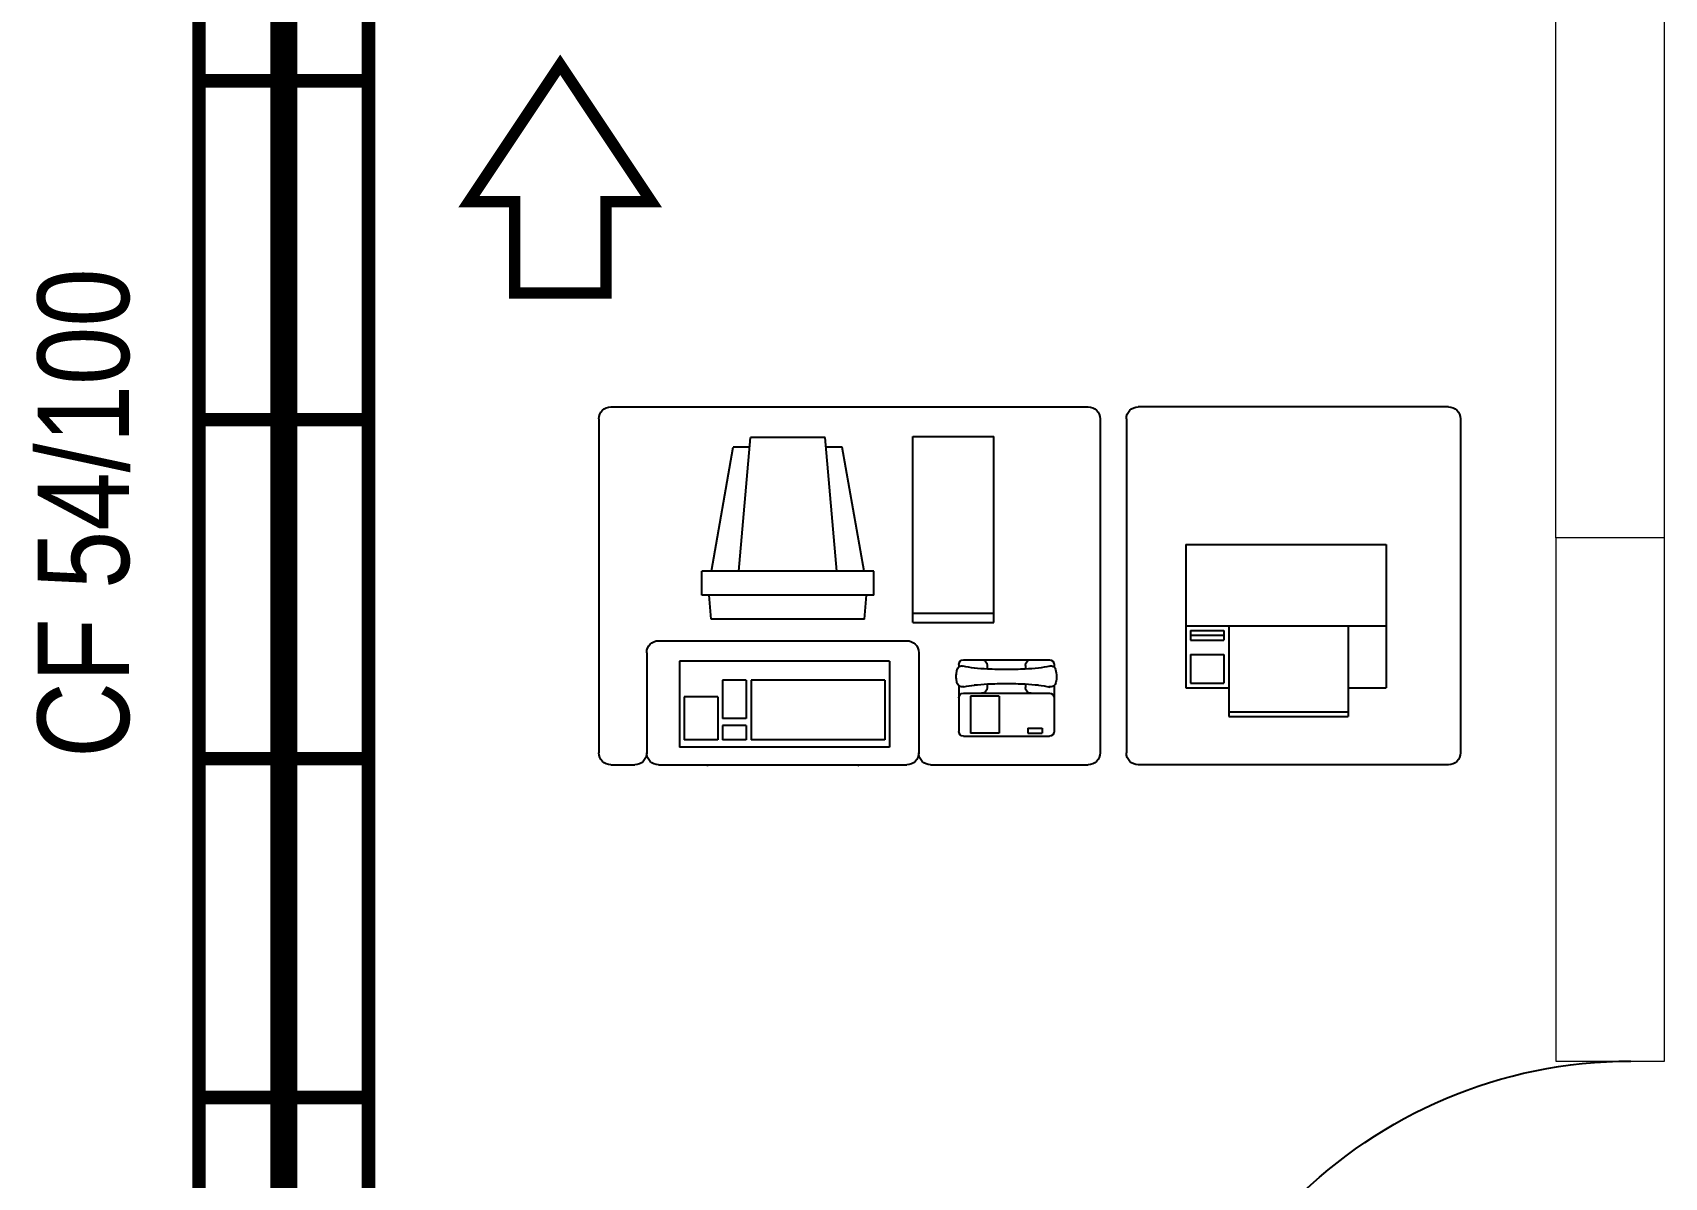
# Model space of a CAD drawing. Header units: millimetres. Extents: x 0 to 99.3, y 0 to 70.2.
# Drawn here: x 13.855 to 16.263, y 24.853 to 26.542 of the extents above; entities that cross this region are included whole.
import ezdxf

# ---------------------------------------------------------------- set-up
doc = ezdxf.new("R2010")
doc.units = ezdxf.units.MM
for name, color, linetype in [('A-GLAZ-1', 7, 'Continuous'), ('TRACO01', 7, 'Continuous'), ('TRACO02', 255, 'Continuous')]:
    doc.layers.add(name, color=color, linetype=linetype)
for name, color, linetype, lineweight in [('ARQUITECTÓNICO', 152, 'Continuous', 0), ('INST. VOZ Y DATOS', 40, 'Continuous', 0), ('TEXTOS INST. VOZ Y DATOS', 1, 'Continuous', 0)]:
    doc.layers.add(name, color=color, linetype=linetype, lineweight=lineweight)
doc.styles.add('75', font='ARIALN.TTF', dxfattribs={"height": 0.135})

# ---------------------------------------------------------------- blocks, each defined once
blk = doc.blocks.new('A$C08AE17E7')
at = {"layer": 'A-GLAZ-1', "color": 0}
for p, q in [((4.39, 4.39), (0, 4.39)), ((4.39, 4.177), (4.39, 4.39)), ((0, 4.177), (4.39, 4.177))]:
    blk.add_line(p, q, dxfattribs=at)
blk.add_arc((4.39, 4.39), 4.39, 180, 270, dxfattribs=at)
blk = doc.blocks.new('A$C12894DB4')
at = {"layer": 'TRACO01', "color": 0}
for p, q in [((9.91, 5.665), (9.91, 5.265)), ((11.31, 5.665), (9.91, 5.665)), ((11.31, 5.665), (11.31, 5.265)), ((11.31, 5.465), (9.91, 5.465)), ((11.31, 5.265), (9.91, 5.265)), ((11.31, 4.665), (9.91, 4.665)), ((9.91, 4.665), (9.91, 3.465)), ((11.31, 4.665), (11.31, 3.465)), ((17.028, 4.239), (17.028, 4.137)), ((20.828, 4.439), (17.228, 4.439)), ((18.228, 4.199), (18.228, 4.051)), ((19.828, 4.199), (19.828, 4.051)), ((21.028, 4.239), (21.028, 4.134)), ((11.31, 3.465), (9.91, 3.465)), ((18.228, 3.426), (18.228, 3.279)), ((19.828, 3.426), (19.828, 3.279)), ((24.127, 3.583), (29.727, 3.583)), ((24.127, 3.583), (24.127, 1.083)), ((29.727, 3.583), (29.727, 1.083)), ((29.927, 3.583), (29.927, 1.983)), ((29.927, 3.583), (30.927, 3.583)), ((30.927, 3.583), (30.927, 1.983)), ((17.028, 3.362), (17.028, 1.439)), ((20.828, 3.039), (17.228, 3.039)), ((19.328, 2.909), (19.328, 1.369)), ((19.328, 2.909), (20.528, 2.909)), ((20.528, 2.909), (20.528, 1.369)), ((21.028, 3.362), (21.028, 1.439)), ((31.127, 2.883), (31.127, 1.083)), ((31.127, 2.883), (32.527, 2.883)), ((32.527, 2.883), (32.527, 1.083)), ((9.71, 2.265), (4.71, 2.265)), ((17.528, 1.569), (17.528, 1.369)), ((18.128, 1.569), (17.528, 1.569)), ((18.128, 1.369), (17.528, 1.369)), ((18.128, 1.569), (18.128, 1.369)), ((19.328, 1.369), (20.528, 1.369)), ((29.927, 1.983), (30.927, 1.983)), ((29.927, 1.683), (29.927, 1.083)), ((29.927, 1.683), (30.927, 1.683)), ((30.927, 1.683), (30.927, 1.083)), ((20.828, 1.239), (17.228, 1.239)), ((24.127, 1.083), (29.727, 1.083)), ((29.927, 1.083), (30.927, 1.083)), ((31.127, 1.083), (32.527, 1.083))]:
    blk.add_line(p, q, dxfattribs=at)
for centre, radius, start, end in [((17.158, 3.984), 0.2, 70.24894, 166.42453), ((17.228, 4.239), 0.2, 90, 180), ((18.068, 7.643), 3.57, 256.10316, 263.83247), ((17.988, 4.199), 0.24, 0, 90), ((20.068, 4.199), 0.24, 90, 180), ((19.988, 7.643), 3.57, 276.16753, 283.89684), ((20.828, 4.239), 0.2, 0, 90), ((20.896, 3.984), 0.2, 9.53518, 104.65023), ((18.176, 3.739), 1.247, 166.08253, 180), ((18.176, 3.739), 1.247, 180, 191.29578), ((17.188, 3.541), 0.24, 191.29578, 283.36172), ((18.64, 12.93), 8.888, 263.83247, 267.43712), ((18.64, -5.453), 8.888, 92.56288, 96.16753), ((19.028, 21.612), 17.579, 267.43712, 270), ((19.028, -14.135), 17.579, 90, 92.56288), ((19.028, 21.612), 17.579, 270, 272.56288), ((19.028, -14.135), 17.579, 87.43712, 90), ((19.417, 12.93), 8.888, 272.56288, 276.16753), ((19.417, -5.453), 8.888, 83.83247, 87.43712), ((20.869, 3.541), 0.24, 256.63828, 358.42967), ((20.401, 3.825), 0.72, 9.40761, 17.80241), ((19.881, 3.739), 1.247, 0, 9.40761), ((19.881, 3.739), 1.247, 350.59239, 360), ((17.228, 2.839), 0.2, 90, 180), ((18.068, -0.166), 3.57, 96.16753, 103.89684), ((16.927, 3.522), 0.369, 323.59579, 323.72724), ((17.988, 3.279), 0.24, 270, 0), ((20.068, 3.279), 0.24, 180, 270), ((19.988, -0.166), 3.57, 76.63828, 83.83247), ((20.828, 2.839), 0.2, 0, 90), ((17.228, 1.439), 0.2, 180, 270), ((20.828, 1.439), 0.2, 270, 0)]:
    blk.add_arc(centre, radius, start, end, dxfattribs=at)
at = {"layer": 'TRACO02', "color": 0}
for p, q in [((0, 14.538), (0, 0.538)), ((0.5, 15.038), (13.5, 15.038)), ((14, 14.538), (14, 0.538)), ((15.102, 14.538), (15.102, 0.538)), ((35.602, 15.038), (15.602, 15.038)), ((36.102, 14.538), (36.102, 0.538)), ((19.554, 5.996), (19.554, 13.796)), ((22.954, 13.796), (19.554, 13.796)), ((22.954, 5.996), (22.954, 13.796)), ((26.133, 8.148), (26.623, 13.748)), ((26.623, 13.748), (29.753, 13.748)), ((30.243, 8.148), (29.753, 13.748)), ((24.988, 8.148), (25.905, 13.348)), ((25.905, 13.348), (26.588, 13.348)), ((29.788, 13.348), (30.471, 13.348)), ((31.388, 8.148), (30.471, 13.348)), ((11.51, 9.265), (3.11, 9.265)), ((3.11, 9.265), (3.11, 3.265)), ((11.51, 9.265), (11.51, 3.265)), ((24.588, 8.148), (31.788, 8.148)), ((24.588, 7.148), (24.588, 8.148)), ((31.788, 7.148), (31.788, 8.148)), ((24.588, 7.148), (31.788, 7.148)), ((24.975, 6.148), (24.888, 7.148)), ((31.4, 6.148), (31.488, 7.148)), ((22.954, 6.396), (19.554, 6.396)), ((11.51, 5.865), (3.11, 5.865)), ((4.71, 5.865), (4.71, 2.065)), ((9.71, 5.865), (9.71, 2.065)), ((22.954, 5.996), (19.554, 5.996)), ((24.975, 6.148), (31.4, 6.148)), ((33.602, 5.238), (23.202, 5.238)), ((22.702, 4.738), (22.702, 0.538)), ((23.927, 4.383), (32.727, 4.383)), ((23.927, 4.383), (23.927, 0.783)), ((32.727, 4.383), (32.727, 0.783)), ((34.102, 4.738), (34.102, 0.538)), ((4.71, 3.265), (3.11, 3.265)), ((11.51, 3.265), (9.71, 3.265)), ((9.71, 2.065), (4.71, 2.065)), ((23.927, 0.783), (32.727, 0.783)), ((0.5, 0.038), (13.5, 0.038)), ((22.202, 0.038), (15.602, 0.038)), ((33.602, 0.038), (23.202, 0.038)), ((35.602, 0.038), (34.602, 0.038))]:
    blk.add_line(p, q, dxfattribs=at)
for centre, radius, start, end in [((0.5, 14.538), 0.5, 90, 180), ((13.5, 14.538), 0.5, 0, 90), ((15.602, 14.538), 0.5, 90, 180), ((35.602, 14.538), 0.5, 0, 90), ((23.202, 4.738), 0.5, 90, 180), ((33.602, 4.738), 0.5, 0, 90), ((0.5, 0.538), 0.5, 180, 270), ((13.5, 0.538), 0.5, 270, 0), ((15.602, 0.538), 0.5, 180, 270), ((22.202, 0.538), 0.5, 270, 0), ((23.202, 0.538), 0.5, 180, 270), ((27.707, -4.984), 5.573, 115.67434, 116.56505), ((29.087, -4.984), 5.573, 63.43495, 64.32566), ((33.602, 0.538), 0.5, 270, 0), ((34.602, 0.538), 0.5, 180, 270), ((35.602, 0.538), 0.5, 270, 0)]:
    blk.add_arc(centre, radius, start, end, dxfattribs=at)

msp = doc.modelspace()

# ---------------------------------------------------------------- linework, layer by layer
at = {"layer": 'ARQUITECTÓNICO'}
for p, q in [((16.2627, 25.7967), (16.2627, 28.0695)), ((16.1024, 25.7967), (16.1024, 27.8903))]:
    msp.add_line(p, q, dxfattribs=at)
msp.add_lwpolyline([(16.2627, 25.7967), (16.1024, 25.7967), (16.1024, 25.0247), (16.2627, 25.0247)], close=True, dxfattribs=at)
at = {"layer": 'INST. VOZ Y DATOS', "const_width": 0.02}
for points in [[(14.1005, 22.9709), (14.1005, 27.4709)], [(14.3505, 22.9709), (14.3505, 27.4709)], [(14.3505, 26.4709), (14.1005, 26.4709)], [(14.3505, 25.9709), (14.1005, 25.9709)], [(14.3505, 25.4709), (14.1005, 25.4709)], [(14.3505, 24.9709), (14.1005, 24.9709)]]:
    msp.add_lwpolyline(points, dxfattribs=at)
at = {"layer": 'INST. VOZ Y DATOS', "color": 6, "const_width": 0.04}
msp.add_lwpolyline([(14.2255, 22.8459), (14.2255, 27.4709)], dxfattribs=at)
at = {"layer": 'TEXTOS INST. VOZ Y DATOS', "const_width": 0.0168}
msp.add_lwpolyline([(14.6334, 26.1577), (14.5661, 26.1577), (14.5661, 26.2924), (14.4987, 26.2924), (14.6334, 26.4945), (14.7681, 26.2924), (14.7008, 26.2924), (14.7008, 26.1577)], close=True, dxfattribs=at)

# ---------------------------------------------------------------- block references
at = {"layer": 'ARQUITECTÓNICO', "xscale": -0.03521116158080062, "yscale": 0.03521116158079707, "zscale": 0.03521116158074283}
msp.add_blockref('A$C12894DB4', (15.9618, 25.4604), dxfattribs=at)
at = {"layer": 'ARQUITECTÓNICO', "xscale": -0.1600000000000819, "yscale": 0.1599999999999966, "zscale": 0.16, "rotation": 180}
msp.add_blockref('A$C08AE17E7', (15.511, 25.0247), dxfattribs=at)

# ---------------------------------------------------------------- texts
at = {"layer": 'TEXTOS INST. VOZ Y DATOS', "insert": (13.8622, 25.8331), "char_height": 0.135, "width": 1.539073, "attachment_point": 2, "rotation": 90, "style": '75'}
msp.add_mtext('CF 54/100', dxfattribs=at)

doc.saveas('drawing.dxf')
